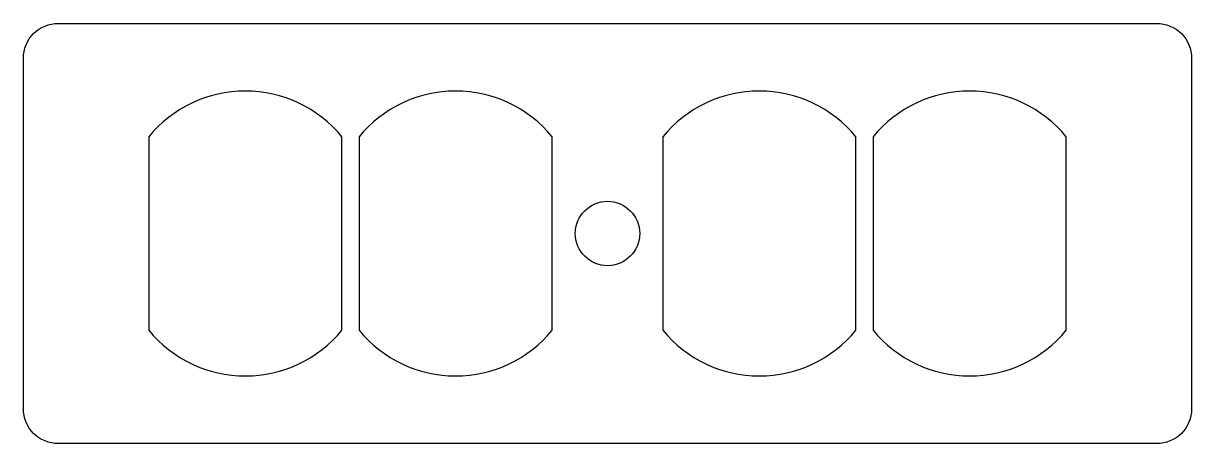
# Model space of a CAD drawing. Header units: millimetres. Extents: x 0 to 127, y 0 to 46.
import ezdxf

# ---------------------------------------------------------------- set-up
doc = ezdxf.new("R2010")
doc.units = ezdxf.units.MM
doc.layers.get('0').update_dxf_attribs({"linetype": 'CONTINUOUS'})

msp = doc.modelspace()

# ---------------------------------------------------------------- linework, layer by layer
for points in [[(0, 3.81), (0, 41.91, -0.414214), (3.81, 45.72), (123.19, 45.72, -0.414214), (127, 41.91), (127, 3.81, -0.414214), (123.19, 0), (3.81, 0, -0.414214)], [(13.63, 33.36), (13.63, 12.36, 0.47619), (34.63, 12.36), (34.63, 33.36, 0.47619)], [(36.49, 33.36), (36.49, 12.36, 0.47619), (57.49, 12.36), (57.49, 33.36, 0.47619)], [(69.51, 33.36), (69.51, 12.36, 0.47619), (90.51, 12.36), (90.51, 33.36, 0.47619)], [(92.37, 33.36), (92.37, 12.36, 0.47619), (113.37, 12.36), (113.37, 33.36, 0.47619)]]:
    msp.add_lwpolyline(points, format="xyb", close=True)
msp.add_circle((63.5, 22.86), 3.5)

doc.saveas('drawing.dxf')
